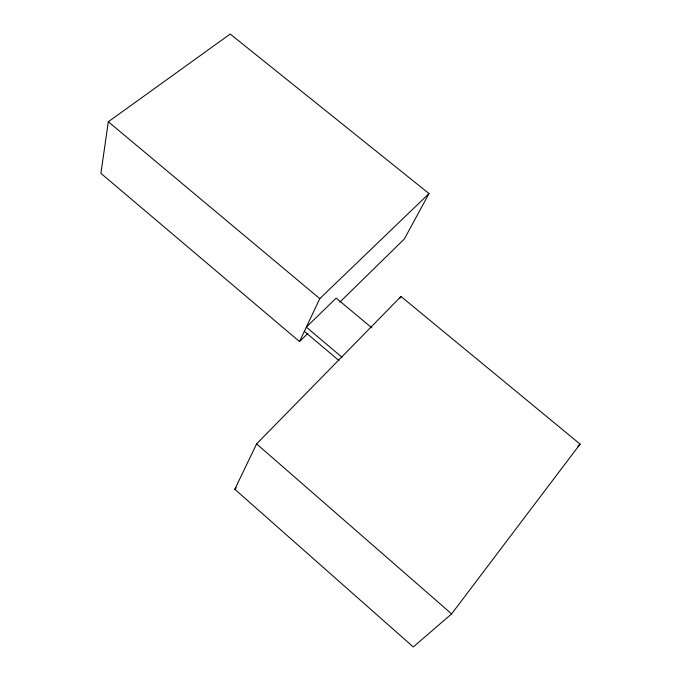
<?xml version="1.0" encoding="UTF-8"?>
<svg xmlns="http://www.w3.org/2000/svg" width="681" height="681" viewBox="0 0 681 681"><rect width="100%" height="100%" fill="white"/><g stroke="black" fill="none" stroke-linecap="round" stroke-linejoin="round"><path stroke-width="1.02" d="M339.759 302.202L404.301 239.04L429.021 193.574L230.195 34.05L108.33 121.763L100.899 173.34L299.521 341.581L307.872 333.409M299.521 341.581L319.781 298.627L429.021 193.574M234.8 489.264L256.618 443.893L400.998 296.482L580.101 444.106L451.614 613.896L413.29 646.95L234.8 489.264L236.264 487.741M399.926 298.312L400.998 296.482M577.828 446.293L580.101 444.106M371.869 327.876L336.167 298.108L306.331 327.135L341.964 357.193M108.33 121.763L319.781 298.627M304.356 331.324L338.959 360.547M256.618 443.893L451.614 613.896"/></g></svg>
